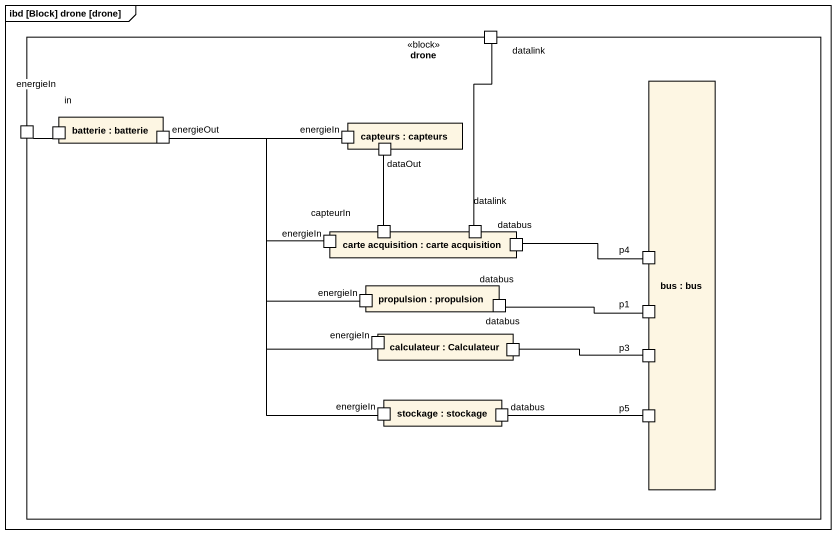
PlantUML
@startuml
mainframe ibd [Block] drone [drone]
rectangle drone <<block>> {
  port datalink
  rectangle "bus : bus" as bus {
    port p4
    port p1
    port p3
    port p5
  }
  rectangle "batterie : batterie" as batterie {
    port in
    port energieOut
  }
  rectangle "capteurs : capteurs" as capteurs {
    port "energieIn" as energieIn_2
    port dataOut
  }
  port energieIn
  rectangle "carte acquisition : carte acquisition" as carte_acquisition {
    port "energieIn" as energieIn_3
    port capteurIn
    port "datalink" as datalink_2
    port databus
  }
  rectangle "propulsion : propulsion" as propulsion {
    port "energieIn" as energieIn_4
    port "databus" as databus_2
  }
  rectangle "calculateur : Calculateur" as calculateur {
    port "energieIn" as energieIn_5
    port "databus" as databus_3
  }
  rectangle "stockage : stockage" as stockage {
    port "energieIn" as energieIn_6
    port "databus" as databus_4
  }
}
datalink -- datalink_2
energieIn -right- in
energieOut -right- energieIn_2
energieOut -- energieIn_3
energieOut -- energieIn_4
energieOut -- energieIn_5
energieOut -- energieIn_6
dataOut -- capteurIn
databus -right- p4
databus_2 -right- p1
databus_3 -right- p3
databus_4 -right- p5
@enduml
